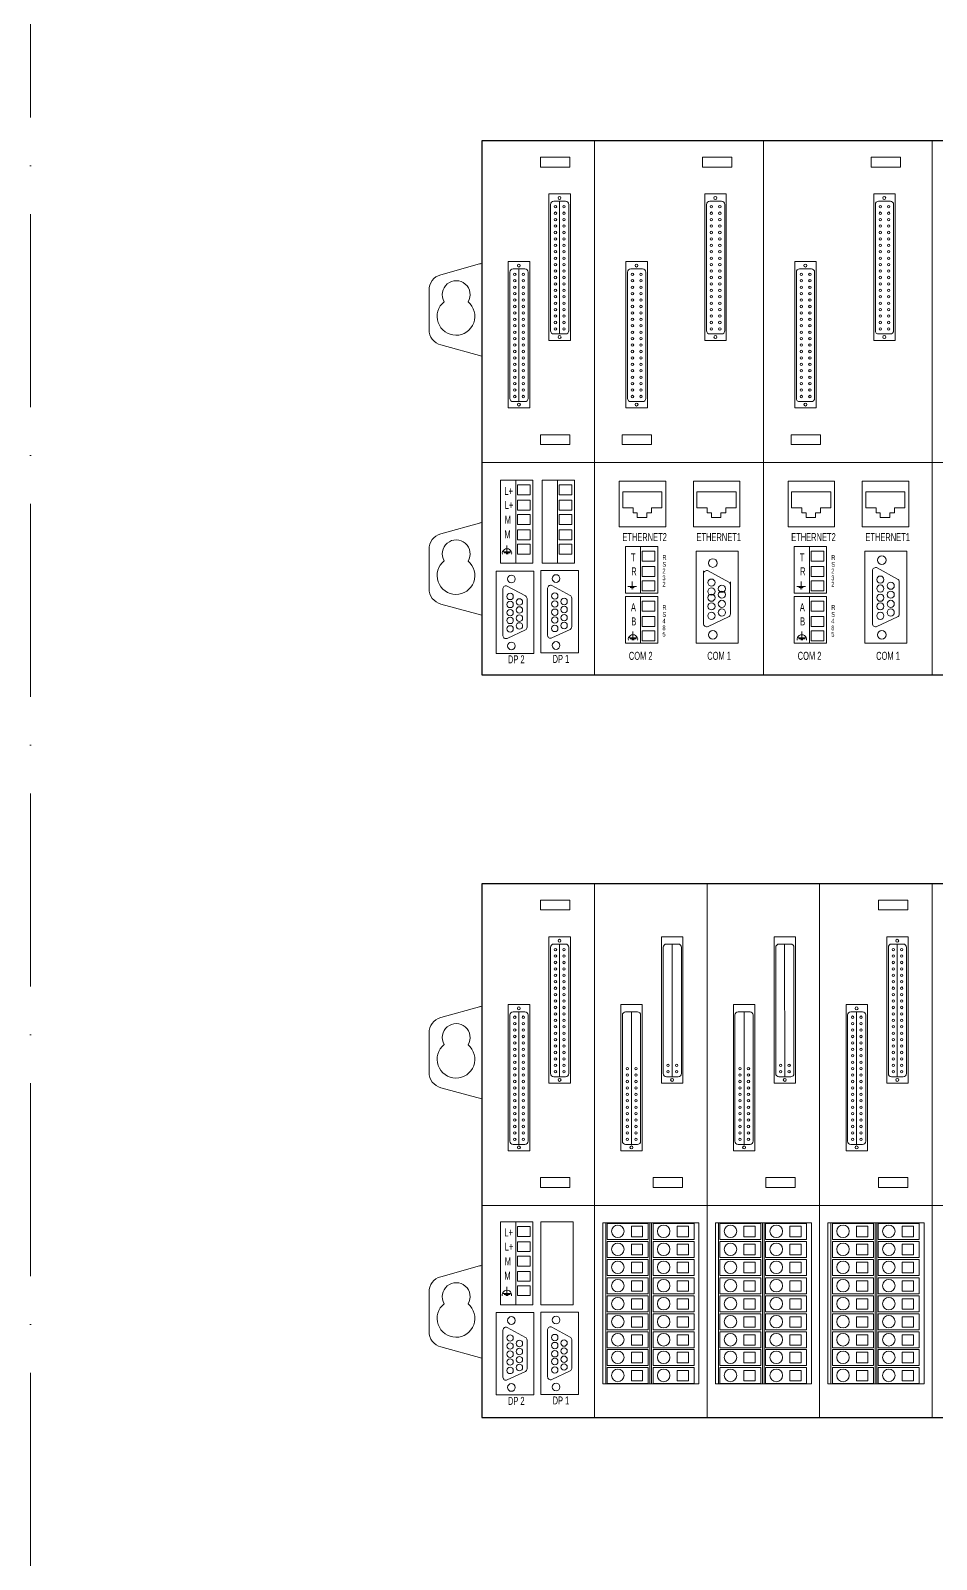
# Model space of a CAD drawing. Header units: millimetres. Extents: x 33157 to 59611, y -29750 to 1750.
# Drawn here: x 54713.7 to 54995.3, y 798.8 to 1274.4 of the extents above; entities that cross this region are included whole.
import ezdxf

# ---------------------------------------------------------------- set-up
doc = ezdxf.new("R2010")
doc.units = ezdxf.units.MM
doc.linetypes.add('ACAD_ISO10W100', pattern=[18, 12, -3, 0, -3])
doc.layers.get('0').update_dxf_attribs({"lineweight": 18})
doc.layers.add('细实线', color=7, linetype='Continuous', lineweight=20)
doc.styles.add('HZ', font='arial.ttf')

msp = doc.modelspace()

# ---------------------------------------------------------------- linework, layer by layer
for p, q in [((54889, 1240.01), (54889, 1074.01)), ((54941.5, 1240.01), (54941.5, 1074.01)), ((54994, 1240.01), (54994, 1074.01)), ((54841.21, 1198.4), (54853.95, 1201.99)), ((54853.56, 1201.84), (54853.4, 1201.84)), ((54837.56, 1193.59), (54837.56, 1181.39)), ((54841.25, 1176.57), (54853.95, 1173.1)), ((54854, 1140.01), (55274, 1140.01)), ((54864.55, 1134.5), (54864.55, 1108.68)), ((54877.53, 1134.5), (54877.53, 1108.68)), ((54897.79, 1130.92), (54897.79, 1125.9)), ((54909.95, 1130.92), (54897.79, 1130.92)), ((54909.95, 1125.9), (54909.95, 1130.92)), ((54933.01, 1130.92), (54920.85, 1130.92)), ((54920.85, 1130.92), (54920.85, 1125.9)), ((54933.01, 1125.9), (54933.01, 1130.92)), ((54962.45, 1130.92), (54950.29, 1130.92)), ((54950.29, 1130.92), (54950.29, 1125.9)), ((54962.45, 1125.9), (54962.45, 1130.92)), ((54973.35, 1130.92), (54973.35, 1125.9)), ((54985.51, 1130.92), (54973.35, 1130.92)), ((54985.51, 1125.9), (54985.51, 1130.92)), ((54897.79, 1125.9), (54900.98, 1125.9)), ((54900.98, 1125.9), (54900.98, 1124.38)), ((54900.98, 1124.38), (54902.27, 1124.38)), ((54902.27, 1124.38), (54902.27, 1122.9)), ((54902.27, 1122.9), (54905.24, 1122.9)), ((54905.24, 1122.9), (54905.24, 1124.38)), ((54905.24, 1124.38), (54906.73, 1124.38)), ((54906.73, 1124.38), (54906.73, 1125.9)), ((54906.73, 1125.9), (54909.95, 1125.9)), ((54920.85, 1125.9), (54924.04, 1125.9)), ((54924.04, 1125.9), (54924.04, 1124.38)), ((54924.04, 1124.38), (54925.33, 1124.38)), ((54925.33, 1124.38), (54925.33, 1122.9)), ((54925.33, 1122.9), (54928.3, 1122.9)), ((54928.3, 1124.38), (54929.78, 1124.38)), ((54928.3, 1122.9), (54928.3, 1124.38)), ((54929.78, 1125.9), (54933.01, 1125.9)), ((54929.78, 1124.38), (54929.78, 1125.9)), ((54950.29, 1125.9), (54953.48, 1125.9)), ((54953.48, 1125.9), (54953.48, 1124.38)), ((54953.48, 1124.38), (54954.77, 1124.38)), ((54954.77, 1124.38), (54954.77, 1122.9)), ((54954.77, 1122.9), (54957.74, 1122.9)), ((54957.74, 1124.38), (54959.23, 1124.38)), ((54957.74, 1122.9), (54957.74, 1124.38)), ((54959.23, 1125.9), (54962.45, 1125.9)), ((54959.23, 1124.38), (54959.23, 1125.9)), ((54973.35, 1125.9), (54976.54, 1125.9)), ((54976.54, 1125.9), (54976.54, 1124.38)), ((54976.54, 1124.38), (54977.83, 1124.38)), ((54977.83, 1124.38), (54977.83, 1122.9)), ((54977.83, 1122.9), (54980.8, 1122.9)), ((54980.8, 1122.9), (54980.8, 1124.38)), ((54980.8, 1124.38), (54982.28, 1124.38)), ((54982.28, 1124.38), (54982.28, 1125.9)), ((54982.28, 1125.9), (54985.51, 1125.9)), ((54841.21, 1117.8), (54853.95, 1121.39)), ((54853.56, 1121.24), (54853.4, 1121.24)), ((54837.56, 1112.99), (54837.56, 1100.79)), ((54861.8, 1112.18), (54861.8, 1114.24)), ((54903.35, 1113.87), (54903.35, 1099.38)), ((54955.85, 1113.87), (54955.85, 1099.38)), ((54860.61, 1112.18), (54862.99, 1112.18)), ((54860.88, 1111.89), (54862.81, 1111.89)), ((54861.49, 1111.61), (54862.13, 1111.61)), ((54922.89, 1106.33), (54922.89, 1089.93)), ((54924.37, 1106.28), (54930.73, 1102.83)), ((54975.39, 1106.33), (54975.39, 1089.93)), ((54976.87, 1107.21), (54983.23, 1103.76)), ((54860.55, 1100.8), (54860.55, 1086.12)), ((54861.88, 1101.59), (54867.57, 1098.5)), ((54874.44, 1100.94), (54874.44, 1086.25)), ((54875.76, 1101.72), (54881.46, 1098.63)), ((54898.59, 1099.38), (54908.65, 1099.38)), ((54902.06, 1101.48), (54899.37, 1101.48)), ((54900.07, 1101.16), (54901.36, 1101.16)), ((54900.46, 1100.71), (54901.04, 1100.71)), ((54900.71, 1103.01), (54900.71, 1101.48)), ((54900.71, 1101.48), (54902.06, 1101.48)), ((54931.25, 1092.88), (54931.25, 1102.88)), ((54951.09, 1099.38), (54961.15, 1099.38)), ((54954.56, 1101.48), (54951.87, 1101.48)), ((54952.57, 1101.16), (54953.86, 1101.16)), ((54952.96, 1100.71), (54953.54, 1100.71)), ((54953.21, 1103.01), (54953.21, 1101.48)), ((54953.21, 1101.48), (54954.56, 1101.48)), ((54983.75, 1092.88), (54983.75, 1102.88)), ((54841.25, 1095.97), (54853.95, 1092.5)), ((54868.04, 1088.77), (54868.04, 1097.71)), ((54881.92, 1088.9), (54881.92, 1097.85)), ((54903.35, 1098.3), (54903.35, 1083.82)), ((54955.85, 1098.3), (54955.85, 1083.82)), ((54924.31, 1089.02), (54930.67, 1091.98)), ((54976.81, 1089.02), (54983.17, 1091.98)), ((54861.83, 1085.31), (54867.52, 1087.96)), ((54875.71, 1085.44), (54881.41, 1088.09)), ((54899.78, 1085.43), (54902.16, 1085.43)), ((54900.05, 1085.13), (54901.97, 1085.13)), ((54900.65, 1084.85), (54901.29, 1084.85)), ((54900.97, 1085.43), (54900.97, 1087.49)), ((54952.28, 1085.43), (54954.66, 1085.43)), ((54952.55, 1085.13), (54954.47, 1085.13)), ((54953.15, 1084.85), (54953.79, 1084.85)), ((54953.47, 1085.43), (54953.47, 1087.49)), ((54898.59, 1083.82), (54908.65, 1083.82)), ((54951.09, 1083.82), (54961.15, 1083.82)), ((54854, 1074.01), (54892, 1074.01)), ((54889, 1008.96), (54889, 842.96)), ((54924, 1008.96), (54924, 842.96)), ((54959, 1008.96), (54959, 842.96)), ((54959, 1008.96), (54959, 842.96)), ((54959, 1008.96), (54959, 842.96)), ((54994, 1008.96), (54994, 842.96)), ((54841.21, 967.35), (54853.95, 970.94)), ((54853.56, 970.79), (54853.4, 970.79)), ((54837.56, 962.54), (54837.56, 950.34)), ((54841.25, 945.51), (54853.95, 942.05)), ((54854, 908.96), (55239, 908.96)), ((54864.55, 903.85), (54864.55, 878.04)), ((54892.5, 903.55), (54892.5, 853.41)), ((54892.5, 903.55), (54906.24, 903.55)), ((54906.24, 903.55), (54919.99, 903.55)), ((54906.24, 903.55), (54906.24, 853.41)), ((54906.73, 903.55), (54906.73, 853.41)), ((54927.5, 903.55), (54941.24, 903.55)), ((54927.5, 903.55), (54927.5, 853.41)), ((54941.24, 903.55), (54941.24, 853.41)), ((54941.24, 903.55), (54954.99, 903.55)), ((54941.73, 903.55), (54941.73, 853.41)), ((54962.5, 903.55), (54976.24, 903.55)), ((54962.5, 903.55), (54962.5, 853.41)), ((54976.24, 903.55), (54976.24, 853.41)), ((54976.24, 903.55), (54989.99, 903.55)), ((54976.73, 903.55), (54976.73, 853.41)), ((54841.21, 886.75), (54853.95, 890.34)), ((54853.56, 890.18), (54853.4, 890.18)), ((54837.56, 881.94), (54837.56, 869.74)), ((54860.61, 881.54), (54862.99, 881.54)), ((54860.88, 881.24), (54862.8, 881.24)), ((54861.48, 880.96), (54862.12, 880.96)), ((54861.79, 881.54), (54861.79, 883.6)), ((54861.87, 870.94), (54867.57, 867.85)), ((54874.44, 870.29), (54874.44, 855.61)), ((54875.76, 871.08), (54881.45, 867.99)), ((54860.55, 870.16), (54860.55, 855.47)), ((54868.04, 858.12), (54868.04, 867.07)), ((54881.92, 858.26), (54881.92, 867.2)), ((54841.25, 864.91), (54853.95, 861.45)), ((54861.82, 854.66), (54867.52, 857.31)), ((54875.71, 854.8), (54881.4, 857.44)), ((54854, 842.96), (54892, 842.96))]:
    msp.add_line(p, q)
at = {"lineweight": 30}
for points in [[(55274, 1240.01), (54854, 1240.01), (54854, 1074.01), (55274, 1074.01)], [(55239, 1008.96), (54854, 1008.96), (54854, 842.96), (55239, 842.96)]]:
    msp.add_lwpolyline(points, dxfattribs=at)
for points in [[(54872.25, 1234.97), (54872.25, 1231.9), (54881.36, 1231.9), (54881.36, 1234.97)], [(54922.54, 1234.97), (54922.54, 1231.9), (54931.65, 1231.9), (54931.65, 1234.97)], [(54975.04, 1234.97), (54975.04, 1231.9), (54984.15, 1231.9), (54984.15, 1234.97)], [(54872.25, 1148.64), (54872.25, 1145.56), (54881.36, 1145.56), (54881.36, 1148.64)], [(54897.64, 1148.64), (54897.64, 1145.56), (54906.75, 1145.56), (54906.75, 1148.64)], [(54950.14, 1148.64), (54950.14, 1145.56), (54959.25, 1145.56), (54959.25, 1148.64)], [(54859.79, 1134.5), (54859.79, 1108.68), (54869.85, 1108.68), (54869.85, 1134.5)], [(54865.07, 1133.02), (54865.07, 1129.95), (54869, 1129.95), (54869, 1133.02)], [(54872.76, 1134.5), (54872.76, 1108.68), (54882.82, 1108.68), (54882.82, 1134.5)], [(54878.04, 1133.02), (54878.04, 1129.95), (54881.97, 1129.95), (54881.97, 1133.02)], [(54896.71, 1134.18), (54896.71, 1119.96), (54911.13, 1119.96), (54911.13, 1134.18)], [(54919.76, 1134.18), (54919.76, 1119.96), (54934.18, 1119.96), (54934.18, 1134.18)], [(54949.21, 1134.18), (54949.21, 1119.96), (54963.63, 1119.96), (54963.63, 1134.18)], [(54972.26, 1134.18), (54972.26, 1119.96), (54986.68, 1119.96), (54986.68, 1134.18)], [(54865.07, 1128.28), (54865.07, 1125.21), (54869, 1125.21), (54869, 1128.28)], [(54878.04, 1128.28), (54878.04, 1125.21), (54881.97, 1125.21), (54881.97, 1128.28)], [(54865.07, 1123.8), (54865.07, 1120.72), (54869, 1120.72), (54869, 1123.8)], [(54878.04, 1123.8), (54878.04, 1120.72), (54881.97, 1120.72), (54881.97, 1123.8)], [(54865.07, 1119.05), (54865.07, 1115.98), (54869, 1115.98), (54869, 1119.05)], [(54878.04, 1119.05), (54878.04, 1115.98), (54881.97, 1115.98), (54881.97, 1119.05)], [(54865.07, 1114.61), (54865.07, 1111.53), (54869, 1111.53), (54869, 1114.61)], [(54878.04, 1114.61), (54878.04, 1111.53), (54881.97, 1111.53), (54881.97, 1114.61)], [(54903.86, 1112.4), (54903.86, 1109.32), (54907.8, 1109.32), (54907.8, 1112.4)], [(54920.57, 1112.42), (54933.65, 1112.42), (54933.65, 1083.82), (54920.57, 1083.82)], [(54956.36, 1112.4), (54956.36, 1109.32), (54960.3, 1109.32), (54960.3, 1112.4)], [(54973.07, 1112.42), (54986.15, 1112.42), (54986.15, 1083.82), (54973.07, 1083.82)], [(54858.47, 1106.26), (54870.19, 1106.26), (54870.19, 1080.65), (54858.47, 1080.65)], [(54872.36, 1106.4), (54884.07, 1106.4), (54884.07, 1080.79), (54872.36, 1080.79)], [(54903.86, 1107.65), (54903.86, 1104.58), (54907.8, 1104.58), (54907.8, 1107.65)], [(54956.36, 1107.65), (54956.36, 1104.58), (54960.3, 1104.58), (54960.3, 1107.65)], [(54903.86, 1103.17), (54903.86, 1100.09), (54907.8, 1100.09), (54907.8, 1103.17)], [(54956.36, 1103.17), (54956.36, 1100.09), (54960.3, 1100.09), (54960.3, 1103.17)], [(54903.86, 1096.83), (54903.86, 1093.76), (54907.8, 1093.76), (54907.8, 1096.83)], [(54956.36, 1096.83), (54956.36, 1093.76), (54960.3, 1093.76), (54960.3, 1096.83)], [(54903.86, 1092.09), (54903.86, 1089.01), (54907.8, 1089.01), (54907.8, 1092.09)], [(54956.36, 1092.09), (54956.36, 1089.01), (54960.3, 1089.01), (54960.3, 1092.09)], [(54903.86, 1087.6), (54903.86, 1084.53), (54907.8, 1084.53), (54907.8, 1087.6)], [(54956.36, 1087.6), (54956.36, 1084.53), (54960.3, 1084.53), (54960.3, 1087.6)], [(54872.25, 1003.92), (54872.25, 1000.84), (54881.36, 1000.84), (54881.36, 1003.92)], [(54977.25, 1003.92), (54977.25, 1000.84), (54986.36, 1000.84), (54986.36, 1003.92)], [(54872.25, 917.58), (54872.25, 914.51), (54881.36, 914.51), (54881.36, 917.58)], [(54907.25, 917.58), (54907.25, 914.51), (54916.36, 914.51), (54916.36, 917.58)], [(54942.25, 917.58), (54942.25, 914.51), (54951.36, 914.51), (54951.36, 917.58)], [(54977.25, 917.58), (54977.25, 914.51), (54986.36, 914.51), (54986.36, 917.58)], [(54859.79, 903.85), (54859.79, 878.04), (54869.85, 878.04), (54869.85, 903.85)], [(54872.28, 903.85), (54872.28, 878.04), (54882.35, 878.04), (54882.35, 903.85)], [(54891.59, 903.55), (54891.59, 853.41), (54921.47, 853.41), (54921.47, 903.55)], [(54926.59, 903.55), (54926.59, 853.41), (54956.47, 853.41), (54956.47, 903.55)], [(54961.59, 903.55), (54961.59, 853.41), (54991.47, 853.41), (54991.47, 903.55)], [(54865.06, 902.38), (54865.06, 899.3), (54869, 899.3), (54869, 902.38)], [(54892.98, 903.35), (54892.98, 898.35), (54905.73, 898.35), (54905.73, 903.35)], [(54900.46, 902.45), (54900.46, 899.2), (54903.97, 899.2), (54903.97, 902.45)], [(54907.21, 903.35), (54907.21, 898.35), (54919.96, 898.35), (54919.96, 903.35)], [(54914.69, 902.45), (54914.69, 899.2), (54918.2, 899.2), (54918.2, 902.45)], [(54927.98, 903.35), (54927.98, 898.35), (54940.73, 898.35), (54940.73, 903.35)], [(54935.46, 902.45), (54935.46, 899.2), (54938.97, 899.2), (54938.97, 902.45)], [(54942.21, 903.35), (54942.21, 898.35), (54954.96, 898.35), (54954.96, 903.35)], [(54949.69, 902.45), (54949.69, 899.2), (54953.2, 899.2), (54953.2, 902.45)], [(54962.98, 903.35), (54962.98, 898.35), (54975.73, 898.35), (54975.73, 903.35)], [(54970.46, 902.45), (54970.46, 899.2), (54973.97, 899.2), (54973.97, 902.45)], [(54977.21, 903.35), (54977.21, 898.35), (54989.96, 898.35), (54989.96, 903.35)], [(54984.69, 902.45), (54984.69, 899.2), (54988.2, 899.2), (54988.2, 902.45)], [(54865.06, 897.64), (54865.06, 894.56), (54869, 894.56), (54869, 897.64)], [(54892.98, 897.75), (54892.98, 892.75), (54905.73, 892.75), (54905.73, 897.75)], [(54900.46, 896.85), (54900.46, 893.6), (54903.97, 893.6), (54903.97, 896.85)], [(54907.21, 897.75), (54907.21, 892.75), (54919.96, 892.75), (54919.96, 897.75)], [(54914.69, 896.85), (54914.69, 893.6), (54918.2, 893.6), (54918.2, 896.85)], [(54927.98, 897.75), (54927.98, 892.75), (54940.73, 892.75), (54940.73, 897.75)], [(54935.46, 896.85), (54935.46, 893.6), (54938.97, 893.6), (54938.97, 896.85)], [(54942.21, 897.75), (54942.21, 892.75), (54954.96, 892.75), (54954.96, 897.75)], [(54949.69, 896.85), (54949.69, 893.6), (54953.2, 893.6), (54953.2, 896.85)], [(54962.98, 897.75), (54962.98, 892.75), (54975.73, 892.75), (54975.73, 897.75)], [(54970.46, 896.85), (54970.46, 893.6), (54973.97, 893.6), (54973.97, 896.85)], [(54977.21, 897.75), (54977.21, 892.75), (54989.96, 892.75), (54989.96, 897.75)], [(54984.69, 896.85), (54984.69, 893.6), (54988.2, 893.6), (54988.2, 896.85)], [(54865.06, 893.15), (54865.06, 890.07), (54869, 890.07), (54869, 893.15)], [(54892.98, 892.15), (54892.98, 887.15), (54905.73, 887.15), (54905.73, 892.15)], [(54900.46, 891.25), (54900.46, 888), (54903.97, 888), (54903.97, 891.25)], [(54907.21, 892.15), (54907.21, 887.15), (54919.96, 887.15), (54919.96, 892.15)], [(54914.69, 891.25), (54914.69, 888), (54918.2, 888), (54918.2, 891.25)], [(54927.98, 892.15), (54927.98, 887.15), (54940.73, 887.15), (54940.73, 892.15)], [(54935.46, 891.25), (54935.46, 888), (54938.97, 888), (54938.97, 891.25)], [(54942.21, 892.15), (54942.21, 887.15), (54954.96, 887.15), (54954.96, 892.15)], [(54949.69, 891.25), (54949.69, 888), (54953.2, 888), (54953.2, 891.25)], [(54962.98, 892.15), (54962.98, 887.15), (54975.73, 887.15), (54975.73, 892.15)], [(54970.46, 891.25), (54970.46, 888), (54973.97, 888), (54973.97, 891.25)], [(54977.21, 892.15), (54977.21, 887.15), (54989.96, 887.15), (54989.96, 892.15)], [(54984.69, 891.25), (54984.69, 888), (54988.2, 888), (54988.2, 891.25)], [(54865.06, 888.41), (54865.06, 885.33), (54869, 885.33), (54869, 888.41)], [(54892.98, 886.42), (54892.98, 881.42), (54905.73, 881.42), (54905.73, 886.42)], [(54900.46, 885.52), (54900.46, 882.27), (54903.97, 882.27), (54903.97, 885.52)], [(54907.21, 886.42), (54907.21, 881.42), (54919.96, 881.42), (54919.96, 886.42)], [(54914.69, 885.52), (54914.69, 882.27), (54918.2, 882.27), (54918.2, 885.52)], [(54927.98, 886.42), (54927.98, 881.42), (54940.73, 881.42), (54940.73, 886.42)], [(54935.46, 885.52), (54935.46, 882.27), (54938.97, 882.27), (54938.97, 885.52)], [(54942.21, 886.42), (54942.21, 881.42), (54954.96, 881.42), (54954.96, 886.42)], [(54949.69, 885.52), (54949.69, 882.27), (54953.2, 882.27), (54953.2, 885.52)], [(54962.98, 886.42), (54962.98, 881.42), (54975.73, 881.42), (54975.73, 886.42)], [(54970.46, 885.52), (54970.46, 882.27), (54973.97, 882.27), (54973.97, 885.52)], [(54977.21, 886.42), (54977.21, 881.42), (54989.96, 881.42), (54989.96, 886.42)], [(54984.69, 885.52), (54984.69, 882.27), (54988.2, 882.27), (54988.2, 885.52)], [(54865.06, 883.96), (54865.06, 880.89), (54869, 880.89), (54869, 883.96)], [(54892.98, 880.82), (54892.98, 875.82), (54905.73, 875.82), (54905.73, 880.82)], [(54900.46, 879.92), (54900.46, 876.67), (54903.97, 876.67), (54903.97, 879.92)], [(54907.21, 880.82), (54907.21, 875.82), (54919.96, 875.82), (54919.96, 880.82)], [(54914.69, 879.92), (54914.69, 876.67), (54918.2, 876.67), (54918.2, 879.92)], [(54927.98, 880.82), (54927.98, 875.82), (54940.73, 875.82), (54940.73, 880.82)], [(54935.46, 879.92), (54935.46, 876.67), (54938.97, 876.67), (54938.97, 879.92)], [(54942.21, 880.82), (54942.21, 875.82), (54954.96, 875.82), (54954.96, 880.82)], [(54949.69, 879.92), (54949.69, 876.67), (54953.2, 876.67), (54953.2, 879.92)], [(54962.98, 880.82), (54962.98, 875.82), (54975.73, 875.82), (54975.73, 880.82)], [(54970.46, 879.92), (54970.46, 876.67), (54973.97, 876.67), (54973.97, 879.92)], [(54977.21, 880.82), (54977.21, 875.82), (54989.96, 875.82), (54989.96, 880.82)], [(54984.69, 879.92), (54984.69, 876.67), (54988.2, 876.67), (54988.2, 879.92)], [(54858.47, 875.62), (54870.18, 875.62), (54870.18, 850.01), (54858.47, 850.01)], [(54872.35, 875.75), (54884.07, 875.75), (54884.07, 850.14), (54872.35, 850.14)], [(54892.98, 875.22), (54892.98, 870.22), (54905.73, 870.22), (54905.73, 875.22)], [(54907.21, 875.22), (54907.21, 870.22), (54919.96, 870.22), (54919.96, 875.22)], [(54927.98, 875.22), (54927.98, 870.22), (54940.73, 870.22), (54940.73, 875.22)], [(54942.21, 875.22), (54942.21, 870.22), (54954.96, 870.22), (54954.96, 875.22)], [(54962.98, 875.22), (54962.98, 870.22), (54975.73, 870.22), (54975.73, 875.22)], [(54977.21, 875.22), (54977.21, 870.22), (54989.96, 870.22), (54989.96, 875.22)], [(54900.46, 874.32), (54900.46, 871.07), (54903.97, 871.07), (54903.97, 874.32)], [(54914.69, 874.32), (54914.69, 871.07), (54918.2, 871.07), (54918.2, 874.32)], [(54935.46, 874.32), (54935.46, 871.07), (54938.97, 871.07), (54938.97, 874.32)], [(54949.69, 874.32), (54949.69, 871.07), (54953.2, 871.07), (54953.2, 874.32)], [(54970.46, 874.32), (54970.46, 871.07), (54973.97, 871.07), (54973.97, 874.32)], [(54984.69, 874.32), (54984.69, 871.07), (54988.2, 871.07), (54988.2, 874.32)], [(54892.98, 869.61), (54892.98, 864.61), (54905.73, 864.61), (54905.73, 869.61)], [(54900.46, 868.71), (54900.46, 865.45), (54903.97, 865.45), (54903.97, 868.71)], [(54907.21, 869.61), (54907.21, 864.61), (54919.96, 864.61), (54919.96, 869.61)], [(54914.69, 868.71), (54914.69, 865.45), (54918.2, 865.45), (54918.2, 868.71)], [(54927.98, 869.61), (54927.98, 864.61), (54940.73, 864.61), (54940.73, 869.61)], [(54935.46, 868.71), (54935.46, 865.45), (54938.97, 865.45), (54938.97, 868.71)], [(54942.21, 869.61), (54942.21, 864.61), (54954.96, 864.61), (54954.96, 869.61)], [(54949.69, 868.71), (54949.69, 865.45), (54953.2, 865.45), (54953.2, 868.71)], [(54962.98, 869.61), (54962.98, 864.61), (54975.73, 864.61), (54975.73, 869.61)], [(54970.46, 868.71), (54970.46, 865.45), (54973.97, 865.45), (54973.97, 868.71)], [(54977.21, 869.61), (54977.21, 864.61), (54989.96, 864.61), (54989.96, 869.61)], [(54984.69, 868.71), (54984.69, 865.45), (54988.2, 865.45), (54988.2, 868.71)], [(54892.98, 864.14), (54892.98, 859.14), (54905.73, 859.14), (54905.73, 864.14)], [(54900.46, 863.25), (54900.46, 859.99), (54903.97, 859.99), (54903.97, 863.25)], [(54907.21, 864.14), (54907.21, 859.14), (54919.96, 859.14), (54919.96, 864.14)], [(54914.69, 863.25), (54914.69, 859.99), (54918.2, 859.99), (54918.2, 863.25)], [(54927.98, 864.14), (54927.98, 859.14), (54940.73, 859.14), (54940.73, 864.14)], [(54935.46, 863.25), (54935.46, 859.99), (54938.97, 859.99), (54938.97, 863.25)], [(54942.21, 864.14), (54942.21, 859.14), (54954.96, 859.14), (54954.96, 864.14)], [(54949.69, 863.25), (54949.69, 859.99), (54953.2, 859.99), (54953.2, 863.25)], [(54962.98, 864.14), (54962.98, 859.14), (54975.73, 859.14), (54975.73, 864.14)], [(54970.46, 863.25), (54970.46, 859.99), (54973.97, 859.99), (54973.97, 863.25)], [(54977.21, 864.14), (54977.21, 859.14), (54989.96, 859.14), (54989.96, 864.14)], [(54984.69, 863.25), (54984.69, 859.99), (54988.2, 859.99), (54988.2, 863.25)], [(54892.98, 858.52), (54892.98, 853.52), (54905.73, 853.52), (54905.73, 858.52)], [(54900.46, 857.62), (54900.46, 854.36), (54903.97, 854.36), (54903.97, 857.62)], [(54907.21, 858.52), (54907.21, 853.52), (54919.96, 853.52), (54919.96, 858.52)], [(54914.69, 857.62), (54914.69, 854.36), (54918.2, 854.36), (54918.2, 857.62)], [(54927.98, 858.52), (54927.98, 853.52), (54940.73, 853.52), (54940.73, 858.52)], [(54935.46, 857.62), (54935.46, 854.36), (54938.97, 854.36), (54938.97, 857.62)], [(54942.21, 858.52), (54942.21, 853.52), (54954.96, 853.52), (54954.96, 858.52)], [(54949.69, 857.62), (54949.69, 854.36), (54953.2, 854.36), (54953.2, 857.62)], [(54962.98, 858.52), (54962.98, 853.52), (54975.73, 853.52), (54975.73, 858.52)], [(54970.46, 857.62), (54970.46, 854.36), (54973.97, 854.36), (54973.97, 857.62)], [(54977.21, 858.52), (54977.21, 853.52), (54989.96, 853.52), (54989.96, 858.52)], [(54984.69, 857.62), (54984.69, 854.36), (54988.2, 854.36), (54988.2, 857.62)]]:
    msp.add_lwpolyline(points, close=True)
for points in [[(54908.65, 1099.38), (54908.65, 1113.87), (54898.59, 1113.87), (54898.59, 1099.38)], [(54961.15, 1099.38), (54961.15, 1113.87), (54951.09, 1113.87), (54951.09, 1099.38)], [(54908.65, 1083.82), (54908.65, 1098.3), (54898.59, 1098.3), (54898.59, 1083.82)], [(54961.15, 1083.82), (54961.15, 1098.3), (54951.09, 1098.3), (54951.09, 1083.82)]]:
    msp.add_lwpolyline(points)
for centre, radius in [((54925.82, 1108.74), 1.34), ((54978.32, 1109.66), 1.34), ((54863.17, 1103.79), 1.2), ((54877.06, 1103.92), 1.2), ((54925.36, 1102.66), 1.11), ((54977.86, 1103.58), 1.11), ((54862.77, 1098.35), 0.994), ((54876.65, 1098.48), 0.994), ((54925.36, 1099.88), 1.11), ((54925.36, 1097.95), 1.11), ((54928.6, 1100.75), 1.11), ((54928.6, 1098.9), 1.11), ((54977.86, 1100.81), 1.11), ((54977.86, 1097.95), 1.11), ((54981.1, 1101.67), 1.11), ((54981.1, 1098.9), 1.11), ((54862.77, 1095.86), 0.994), ((54862.77, 1093.3), 0.994), ((54865.66, 1096.64), 0.994), ((54865.66, 1094.15), 0.994), ((54876.65, 1096), 0.994), ((54876.65, 1093.44), 0.994), ((54879.55, 1096.77), 0.994), ((54879.55, 1094.28), 0.994), ((54925.36, 1095.26), 1.11), ((54928.6, 1096.04), 1.11), ((54928.6, 1093.35), 1.11), ((54977.86, 1095.26), 1.11), ((54981.1, 1096.04), 1.11), ((54981.1, 1093.35), 1.11), ((54862.77, 1090.89), 0.994), ((54862.77, 1088.26), 0.994), ((54865.66, 1091.59), 0.994), ((54865.66, 1089.18), 0.994), ((54876.65, 1091.02), 0.994), ((54876.65, 1088.39), 0.994), ((54879.55, 1091.73), 0.994), ((54879.55, 1089.31), 0.994), ((54925.36, 1092.32), 1.11), ((54977.86, 1092.32), 1.11), ((54877.06, 1083.09), 1.2), ((54925.82, 1086.39), 1.34), ((54978.32, 1086.39), 1.34), ((54863.17, 1082.96), 1.2), ((54896.27, 900.89), 1.95), ((54910.5, 900.89), 1.95), ((54931.27, 900.89), 1.95), ((54945.5, 900.89), 1.95), ((54966.27, 900.89), 1.95), ((54980.5, 900.89), 1.95), ((54896.27, 895.29), 1.95), ((54910.5, 895.29), 1.95), ((54931.27, 895.29), 1.95), ((54945.5, 895.29), 1.95), ((54966.27, 895.29), 1.95), ((54980.5, 895.29), 1.95), ((54896.27, 889.69), 1.95), ((54910.5, 889.69), 1.95), ((54931.27, 889.69), 1.95), ((54945.5, 889.69), 1.95), ((54966.27, 889.69), 1.95), ((54980.5, 889.69), 1.95), ((54896.27, 883.96), 1.95), ((54910.5, 883.96), 1.95), ((54931.27, 883.96), 1.95), ((54945.5, 883.96), 1.95), ((54966.27, 883.96), 1.95), ((54980.5, 883.96), 1.95), ((54896.27, 878.36), 1.95), ((54910.5, 878.36), 1.95), ((54931.27, 878.36), 1.95), ((54945.5, 878.36), 1.95), ((54966.27, 878.36), 1.95), ((54980.5, 878.36), 1.95), ((54863.17, 873.14), 1.2), ((54877.06, 873.28), 1.2), ((54896.27, 872.76), 1.95), ((54910.5, 872.76), 1.95), ((54931.27, 872.76), 1.95), ((54945.5, 872.76), 1.95), ((54966.27, 872.76), 1.95), ((54980.5, 872.76), 1.95), ((54862.76, 867.7), 0.994), ((54862.76, 865.21), 0.994), ((54865.66, 865.99), 0.994), ((54876.65, 867.83), 0.994), ((54876.65, 865.35), 0.994), ((54879.54, 866.12), 0.994), ((54896.27, 867.15), 1.95), ((54910.5, 867.15), 1.95), ((54931.27, 867.15), 1.95), ((54945.5, 867.15), 1.95), ((54966.27, 867.15), 1.95), ((54980.5, 867.15), 1.95), ((54862.76, 862.66), 0.994), ((54862.76, 860.24), 0.994), ((54865.66, 863.5), 0.994), ((54865.66, 860.95), 0.994), ((54876.65, 862.79), 0.994), ((54876.65, 860.38), 0.994), ((54879.54, 863.64), 0.994), ((54879.54, 861.08), 0.994), ((54896.27, 861.68), 1.95), ((54910.5, 861.68), 1.95), ((54931.27, 861.68), 1.95), ((54945.5, 861.68), 1.95), ((54966.27, 861.68), 1.95), ((54980.5, 861.68), 1.95), ((54862.76, 857.61), 0.994), ((54865.66, 858.53), 0.994), ((54876.65, 857.75), 0.994), ((54879.54, 858.67), 0.994), ((54896.27, 856.06), 1.95), ((54910.5, 856.06), 1.95), ((54931.27, 856.06), 1.95), ((54945.5, 856.06), 1.95), ((54966.27, 856.06), 1.95), ((54980.5, 856.06), 1.95), ((54863.17, 852.31), 1.2), ((54877.06, 852.44), 1.2)]:
    msp.add_circle(centre, radius)
for centre, radius, start, end in [((54842.56, 1193.59), 5, 105.7247, 180), ((54846.01, 1192.23), 4.32, 328.3, 210.6524), ((54845.95, 1185.45), 5.86, 128.6083, 50.3442), ((54842.56, 1181.39), 5, 180, 254.7449), ((54842.56, 1112.99), 5, 105.7247, 180), ((54846.01, 1111.62), 4.32, 328.3, 210.6524), ((54861.8, 1111.73), 1.47, 350.3006, 189.6994), ((54845.95, 1104.84), 5.86, 128.6083, 50.3442), ((54923.89, 1105.4), 1, 61.5158, 180), ((54976.39, 1106.33), 1, 61.5158, 180), ((54982.75, 1102.88), 1, 360, 61.5158), ((54842.56, 1100.79), 5, 180, 254.7449), ((54861.45, 1100.8), 0.895, 61.5158, 180), ((54867.14, 1097.71), 0.895, 0, 61.5158), ((54875.33, 1100.94), 0.895, 61.5158, 180), ((54881.03, 1097.85), 0.895, 0, 61.5158), ((54930.25, 1101.95), 1, 0, 61.5158), ((54923.89, 1089.93), 1, 180, 294.9385), ((54930.25, 1092.88), 1, 294.9385, 0), ((54976.39, 1089.93), 1, 180, 294.9385), ((54982.75, 1092.88), 1, 294.9385, 0), ((54861.45, 1086.12), 0.895, 180, 294.9385), ((54867.14, 1088.77), 0.895, 294.9385, 0), ((54875.33, 1086.25), 0.895, 180, 294.9385), ((54881.03, 1088.9), 0.895, 294.9385, 0), ((54900.97, 1084.98), 1.47, 350.3006, 189.6994), ((54953.47, 1084.98), 1.47, 350.3006, 189.6994), ((54842.56, 962.54), 5, 105.7247, 180), ((54846.01, 961.17), 4.32, 328.3, 210.6524), ((54845.95, 954.39), 5.86, 128.6083, 50.3442), ((54842.56, 950.34), 5, 180, 254.7449), ((54842.56, 881.94), 5, 105.7247, 180), ((54846.01, 880.57), 4.32, 328.3, 210.6524), ((54861.79, 881.09), 1.47, 350.3006, 189.6994), ((54845.95, 873.79), 5.86, 128.6083, 50.3442), ((54861.45, 870.16), 0.895, 61.5158, 180), ((54875.33, 870.29), 0.895, 61.5158, 180), ((54842.56, 869.74), 5, 180, 254.7449), ((54867.14, 867.07), 0.895, 0, 61.5158), ((54881.03, 867.2), 0.895, 0, 61.5158), ((54867.14, 858.12), 0.895, 294.9385, 360), ((54881.03, 858.26), 0.895, 294.9385, 360), ((54861.45, 855.47), 0.895, 180, 294.9385), ((54875.33, 855.61), 0.895, 180, 294.9385)]:
    msp.add_arc(centre, radius, start, end)
at = {"layer": '细实线', "linetype": 'ACAD_ISO10W100', "ltscale": 5}
msp.add_line((54713.7, 1487.52), (54713.7, 162.22), dxfattribs=at)
at = {"layer": '细实线'}
for p, q in [((54878.12, 1221.24), (54878.14, 1179.96)), ((54865.48, 1200.23), (54865.5, 1158.94)), ((54889, 1008.96), (54889, 842.96)), ((54889, 1008.96), (54889, 842.96)), ((54959, 1008.96), (54959, 842.96)), ((54878.12, 990.19), (54878.14, 948.91)), ((54913.12, 990.19), (54913.14, 948.91)), ((54948.12, 990.19), (54948.14, 948.91)), ((54948.12, 990.19), (54948.14, 948.91)), ((54983.12, 990.19), (54983.14, 948.91)), ((54865.48, 969.17), (54865.5, 927.89)), ((54900.48, 969.17), (54900.5, 927.89)), ((54935.48, 969.17), (54935.5, 927.89)), ((54935.48, 969.17), (54935.5, 927.89)), ((54970.48, 969.17), (54970.5, 927.89))]:
    msp.add_line(p, q, dxfattribs=at)
for points in [[(54874.84, 1223.53), (54881.5, 1223.53), (54881.5, 1177.99), (54874.84, 1177.99)], [(54923.3, 1223.53), (54929.97, 1223.53), (54929.97, 1177.99), (54923.3, 1177.99)], [(54975.8, 1223.53), (54982.47, 1223.53), (54982.47, 1177.99), (54975.8, 1177.99)], [(54862.2, 1202.51), (54868.87, 1202.51), (54868.87, 1156.97), (54862.2, 1156.97)], [(54898.78, 1202.51), (54905.45, 1202.51), (54905.45, 1156.97), (54898.78, 1156.97)], [(54951.28, 1202.51), (54957.95, 1202.51), (54957.95, 1156.97), (54951.28, 1156.97)], [(54874.84, 992.48), (54881.5, 992.48), (54881.5, 946.94), (54874.84, 946.94)], [(54909.84, 992.48), (54916.5, 992.48), (54916.5, 946.94), (54909.84, 946.94)], [(54944.84, 992.48), (54951.5, 992.48), (54951.5, 946.94), (54944.84, 946.94)], [(54979.84, 992.48), (54986.5, 992.48), (54986.5, 946.94), (54979.84, 946.94)], [(54862.2, 971.46), (54868.87, 971.46), (54868.87, 925.92), (54862.2, 925.92)], [(54897.2, 971.46), (54903.87, 971.46), (54903.87, 925.92), (54897.2, 925.92)], [(54932.2, 971.46), (54938.87, 971.46), (54938.87, 925.92), (54932.2, 925.92)], [(54967.2, 971.46), (54973.87, 971.46), (54973.87, 925.92), (54967.2, 925.92)]]:
    msp.add_lwpolyline(points, close=True, dxfattribs=at)
for points in [[(54876.35, 1221.27), (54880.01, 1221.27, -0.414214), (54881.01, 1220.27), (54881.01, 1180.99, -0.414214), (54880.01, 1179.99), (54876.35, 1179.99, -0.414214), (54875.35, 1180.99), (54875.35, 1220.27, -0.414214)], [(54924.82, 1221.27), (54928.48, 1221.27, -0.414214), (54929.48, 1220.27), (54929.48, 1180.99, -0.414214), (54928.48, 1179.99), (54924.82, 1179.99, -0.414214), (54923.82, 1180.99), (54923.82, 1220.27, -0.414214)], [(54977.32, 1221.27), (54980.98, 1221.27, -0.414214), (54981.98, 1220.27), (54981.98, 1180.99, -0.414214), (54980.98, 1179.99), (54977.32, 1179.99, -0.414214), (54976.32, 1180.99), (54976.32, 1220.27, -0.414214)], [(54863.68, 1200.23), (54867.35, 1200.23, -0.414214), (54868.35, 1199.23), (54868.35, 1159.94, -0.414214), (54867.35, 1158.94), (54863.68, 1158.94, -0.414214), (54862.68, 1159.94), (54862.68, 1199.23, -0.414214)], [(54900.26, 1200.23), (54903.92, 1200.23, -0.414214), (54904.92, 1199.23), (54904.92, 1159.94, -0.414214), (54903.92, 1158.94), (54900.26, 1158.94, -0.414214), (54899.26, 1159.94), (54899.26, 1199.23, -0.414214)], [(54952.76, 1200.23), (54956.42, 1200.23, -0.414214), (54957.42, 1199.23), (54957.42, 1159.94, -0.414214), (54956.42, 1158.94), (54952.76, 1158.94, -0.414214), (54951.76, 1159.94), (54951.76, 1199.23, -0.414214)], [(54876.35, 990.22), (54880.01, 990.22, -0.414214), (54881.01, 989.22), (54881.01, 949.93, -0.414214), (54880.01, 948.93), (54876.35, 948.93, -0.414214), (54875.35, 949.93), (54875.35, 989.22, -0.414214)], [(54911.35, 990.22), (54915.01, 990.22, -0.414214), (54916.01, 989.22), (54916.01, 949.93, -0.414214), (54915.01, 948.93), (54911.35, 948.93, -0.414214), (54910.35, 949.93), (54910.35, 989.22, -0.414214)], [(54946.35, 990.22), (54950.01, 990.22, -0.414214), (54951.01, 989.22), (54951.01, 949.93, -0.414214), (54950.01, 948.93), (54946.35, 948.93, -0.414214), (54945.35, 949.93), (54945.35, 989.22, -0.414214)], [(54981.35, 990.22), (54985.01, 990.22, -0.414214), (54986.01, 989.22), (54986.01, 949.93, -0.414214), (54985.01, 948.93), (54981.35, 948.93, -0.414214), (54980.35, 949.93), (54980.35, 989.22, -0.414214)], [(54863.68, 969.17), (54867.35, 969.17, -0.414214), (54868.35, 968.17), (54868.35, 928.89, -0.414214), (54867.35, 927.89), (54863.68, 927.89, -0.414214), (54862.68, 928.89), (54862.68, 968.17, -0.414214)], [(54898.68, 969.17), (54902.35, 969.17, -0.414214), (54903.35, 968.17), (54903.35, 928.89, -0.414214), (54902.35, 927.89), (54898.68, 927.89, -0.414214), (54897.68, 928.89), (54897.68, 968.17, -0.414214)], [(54933.68, 969.17), (54937.35, 969.17, -0.414214), (54938.35, 968.17), (54938.35, 928.89, -0.414214), (54937.35, 927.89), (54933.68, 927.89, -0.414214), (54932.68, 928.89), (54932.68, 968.17, -0.414214)], [(54968.68, 969.17), (54972.35, 969.17, -0.414214), (54973.35, 968.17), (54973.35, 928.89, -0.414214), (54972.35, 927.89), (54968.68, 927.89, -0.414214), (54967.68, 928.89), (54967.68, 968.17, -0.414214)]]:
    msp.add_lwpolyline(points, format="xyb", close=True, dxfattribs=at)
for centre, radius in [((54878.12, 1222.29), 0.462), ((54926.58, 1222.29), 0.462), ((54979.08, 1222.29), 0.462), ((54876.87, 1219.55), 0.373), ((54876.87, 1217.55), 0.373), ((54879.51, 1219.55), 0.373), ((54879.51, 1217.55), 0.373), ((54925.33, 1219.55), 0.373), ((54925.33, 1217.55), 0.373), ((54927.97, 1219.55), 0.373), ((54927.97, 1217.55), 0.373), ((54977.83, 1219.55), 0.373), ((54977.83, 1217.55), 0.373), ((54980.47, 1219.55), 0.373), ((54980.47, 1217.55), 0.373), ((54876.87, 1215.55), 0.373), ((54876.87, 1213.55), 0.373), ((54879.51, 1215.55), 0.373), ((54879.51, 1213.55), 0.373), ((54925.33, 1215.55), 0.373), ((54925.33, 1213.55), 0.373), ((54927.97, 1215.55), 0.373), ((54927.97, 1213.55), 0.373), ((54977.83, 1215.55), 0.373), ((54977.83, 1213.55), 0.373), ((54980.47, 1215.55), 0.373), ((54980.47, 1213.55), 0.373), ((54876.87, 1211.55), 0.373), ((54876.87, 1209.55), 0.373), ((54876.87, 1207.55), 0.373), ((54879.51, 1211.55), 0.373), ((54879.51, 1209.55), 0.373), ((54879.51, 1207.55), 0.373), ((54925.33, 1211.55), 0.373), ((54925.33, 1209.55), 0.373), ((54925.33, 1207.55), 0.373), ((54927.97, 1211.55), 0.373), ((54927.97, 1209.55), 0.373), ((54927.97, 1207.55), 0.373), ((54977.83, 1211.55), 0.373), ((54977.83, 1209.55), 0.373), ((54977.83, 1207.55), 0.373), ((54980.47, 1211.55), 0.373), ((54980.47, 1209.55), 0.373), ((54980.47, 1207.55), 0.373), ((54876.87, 1205.55), 0.373), ((54876.87, 1203.55), 0.373), ((54879.51, 1205.55), 0.373), ((54879.51, 1203.55), 0.373), ((54925.33, 1205.55), 0.373), ((54925.33, 1203.55), 0.373), ((54927.97, 1205.55), 0.373), ((54927.97, 1203.55), 0.373), ((54977.83, 1205.55), 0.373), ((54977.83, 1203.55), 0.373), ((54980.47, 1205.55), 0.373), ((54980.47, 1203.55), 0.373), ((54864.23, 1198.53), 0.373), ((54865.48, 1201.27), 0.462), ((54866.87, 1198.53), 0.373), ((54876.87, 1201.55), 0.373), ((54876.87, 1199.55), 0.373), ((54879.51, 1201.55), 0.373), ((54879.51, 1199.55), 0.373), ((54900.81, 1198.53), 0.373), ((54902.06, 1201.27), 0.462), ((54903.45, 1198.53), 0.373), ((54925.33, 1201.55), 0.373), ((54925.33, 1199.55), 0.373), ((54927.97, 1201.55), 0.373), ((54927.97, 1199.55), 0.373), ((54953.31, 1198.53), 0.373), ((54954.56, 1201.27), 0.462), ((54955.95, 1198.53), 0.373), ((54977.83, 1201.55), 0.373), ((54977.83, 1199.55), 0.373), ((54980.47, 1201.55), 0.373), ((54980.47, 1199.55), 0.373), ((54864.23, 1196.53), 0.373), ((54864.23, 1194.53), 0.373), ((54866.87, 1196.53), 0.373), ((54866.87, 1194.53), 0.373), ((54876.87, 1197.55), 0.373), ((54876.87, 1195.55), 0.373), ((54876.87, 1193.55), 0.373), ((54879.51, 1197.55), 0.373), ((54879.51, 1195.55), 0.373), ((54879.51, 1193.55), 0.373), ((54900.81, 1196.53), 0.373), ((54900.81, 1194.53), 0.373), ((54903.45, 1196.53), 0.373), ((54903.45, 1194.53), 0.373), ((54925.33, 1197.55), 0.373), ((54925.33, 1195.55), 0.373), ((54925.33, 1193.55), 0.373), ((54927.97, 1197.55), 0.373), ((54927.97, 1195.55), 0.373), ((54927.97, 1193.55), 0.373), ((54953.31, 1196.53), 0.373), ((54953.31, 1194.53), 0.373), ((54955.95, 1196.53), 0.373), ((54955.95, 1194.53), 0.373), ((54977.83, 1197.55), 0.373), ((54977.83, 1195.55), 0.373), ((54977.83, 1193.55), 0.373), ((54980.47, 1197.55), 0.373), ((54980.47, 1195.55), 0.373), ((54980.47, 1193.55), 0.373), ((54864.23, 1192.53), 0.373), ((54864.23, 1190.53), 0.373), ((54864.23, 1188.53), 0.373), ((54866.87, 1192.53), 0.373), ((54866.87, 1190.53), 0.373), ((54866.87, 1188.53), 0.373), ((54876.87, 1191.55), 0.373), ((54876.87, 1189.55), 0.373), ((54879.51, 1191.55), 0.373), ((54879.51, 1189.55), 0.373), ((54900.81, 1192.53), 0.373), ((54900.81, 1190.53), 0.373), ((54900.81, 1188.53), 0.373), ((54903.45, 1192.53), 0.373), ((54903.45, 1190.53), 0.373), ((54903.45, 1188.53), 0.373), ((54925.33, 1191.55), 0.373), ((54925.33, 1189.55), 0.373), ((54927.97, 1191.55), 0.373), ((54927.97, 1189.55), 0.373), ((54953.31, 1192.53), 0.373), ((54953.31, 1190.53), 0.373), ((54953.31, 1188.53), 0.373), ((54955.95, 1192.53), 0.373), ((54955.95, 1190.53), 0.373), ((54955.95, 1188.53), 0.373), ((54977.83, 1191.55), 0.373), ((54977.83, 1189.55), 0.373), ((54980.47, 1191.55), 0.373), ((54980.47, 1189.55), 0.373), ((54864.23, 1186.53), 0.373), ((54864.23, 1184.53), 0.373), ((54866.87, 1186.53), 0.373), ((54866.87, 1184.53), 0.373), ((54876.87, 1187.55), 0.373), ((54876.87, 1185.55), 0.373), ((54879.51, 1187.55), 0.373), ((54879.51, 1185.55), 0.373), ((54900.81, 1186.53), 0.373), ((54900.81, 1184.53), 0.373), ((54903.45, 1186.53), 0.373), ((54903.45, 1184.53), 0.373), ((54925.33, 1187.55), 0.373), ((54925.33, 1185.55), 0.373), ((54927.97, 1187.55), 0.373), ((54927.97, 1185.55), 0.373), ((54953.31, 1186.53), 0.373), ((54953.31, 1184.53), 0.373), ((54955.95, 1186.53), 0.373), ((54955.95, 1184.53), 0.373), ((54977.83, 1187.55), 0.373), ((54977.83, 1185.55), 0.373), ((54980.47, 1187.55), 0.373), ((54980.47, 1185.55), 0.373), ((54864.23, 1182.53), 0.373), ((54864.23, 1180.53), 0.373), ((54866.87, 1182.53), 0.373), ((54866.87, 1180.53), 0.373), ((54876.87, 1183.55), 0.373), ((54876.87, 1181.55), 0.373), ((54878.14, 1179.04), 0.462), ((54879.51, 1183.55), 0.373), ((54879.51, 1181.55), 0.373), ((54900.81, 1182.53), 0.373), ((54900.81, 1180.53), 0.373), ((54903.45, 1182.53), 0.373), ((54903.45, 1180.53), 0.373), ((54925.33, 1183.55), 0.373), ((54925.33, 1181.55), 0.373), ((54926.6, 1179.04), 0.462), ((54927.97, 1183.55), 0.373), ((54927.97, 1181.55), 0.373), ((54953.31, 1182.53), 0.373), ((54953.31, 1180.53), 0.373), ((54955.95, 1182.53), 0.373), ((54955.95, 1180.53), 0.373), ((54977.83, 1183.55), 0.373), ((54977.83, 1181.55), 0.373), ((54979.1, 1179.04), 0.462), ((54980.47, 1183.55), 0.373), ((54980.47, 1181.55), 0.373), ((54864.23, 1178.53), 0.373), ((54864.23, 1176.53), 0.373), ((54864.23, 1174.53), 0.373), ((54866.87, 1178.53), 0.373), ((54866.87, 1176.53), 0.373), ((54866.87, 1174.53), 0.373), ((54900.81, 1178.53), 0.373), ((54900.81, 1176.53), 0.373), ((54900.81, 1174.53), 0.373), ((54903.45, 1178.53), 0.373), ((54903.45, 1176.53), 0.373), ((54903.45, 1174.53), 0.373), ((54953.31, 1178.53), 0.373), ((54953.31, 1176.53), 0.373), ((54953.31, 1174.53), 0.373), ((54955.95, 1178.53), 0.373), ((54955.95, 1176.53), 0.373), ((54955.95, 1174.53), 0.373), ((54864.23, 1172.53), 0.373), ((54864.23, 1170.53), 0.373), ((54866.87, 1172.53), 0.373), ((54866.87, 1170.53), 0.373), ((54900.81, 1172.53), 0.373), ((54900.81, 1170.53), 0.373), ((54903.45, 1172.53), 0.373), ((54903.45, 1170.53), 0.373), ((54953.31, 1172.53), 0.373), ((54953.31, 1170.53), 0.373), ((54955.95, 1172.53), 0.373), ((54955.95, 1170.53), 0.373), ((54864.23, 1168.53), 0.373), ((54864.23, 1166.53), 0.373), ((54866.87, 1168.53), 0.373), ((54866.87, 1166.53), 0.373), ((54900.81, 1168.53), 0.373), ((54900.81, 1166.53), 0.373), ((54903.45, 1168.53), 0.373), ((54903.45, 1166.53), 0.373), ((54953.31, 1168.53), 0.373), ((54953.31, 1166.53), 0.373), ((54955.95, 1168.53), 0.373), ((54955.95, 1166.53), 0.373), ((54864.23, 1164.53), 0.373), ((54864.23, 1162.53), 0.373), ((54864.23, 1160.53), 0.373), ((54866.87, 1164.53), 0.373), ((54866.87, 1162.53), 0.373), ((54866.87, 1160.53), 0.373), ((54900.81, 1164.53), 0.373), ((54900.81, 1162.53), 0.373), ((54900.81, 1160.53), 0.373), ((54903.45, 1164.53), 0.373), ((54903.45, 1162.53), 0.373), ((54903.45, 1160.53), 0.373), ((54953.31, 1164.53), 0.373), ((54953.31, 1162.53), 0.373), ((54953.31, 1160.53), 0.373), ((54955.95, 1164.53), 0.373), ((54955.95, 1162.53), 0.373), ((54955.95, 1160.53), 0.373), ((54865.5, 1158.03), 0.462), ((54902.08, 1158.03), 0.462), ((54954.58, 1158.03), 0.462), ((54878.12, 991.24), 0.462), ((54983.12, 991.24), 0.462), ((54876.87, 988.5), 0.373), ((54876.87, 986.5), 0.373), ((54876.87, 984.5), 0.373), ((54879.51, 988.5), 0.373), ((54879.51, 986.5), 0.373), ((54879.51, 984.5), 0.373), ((54981.87, 988.5), 0.373), ((54981.87, 986.5), 0.373), ((54981.87, 984.5), 0.373), ((54984.51, 988.5), 0.373), ((54984.51, 986.5), 0.373), ((54984.51, 984.5), 0.373), ((54876.87, 982.5), 0.373), ((54876.87, 980.5), 0.373), ((54879.51, 982.5), 0.373), ((54879.51, 980.5), 0.373), ((54981.87, 982.5), 0.373), ((54981.87, 980.5), 0.373), ((54984.51, 982.5), 0.373), ((54984.51, 980.5), 0.373), ((54876.87, 978.5), 0.373), ((54876.87, 976.5), 0.373), ((54876.87, 974.5), 0.373), ((54879.51, 978.5), 0.373), ((54879.51, 976.5), 0.373), ((54879.51, 974.5), 0.373), ((54981.87, 978.5), 0.373), ((54981.87, 976.5), 0.373), ((54981.87, 974.5), 0.373), ((54984.51, 978.5), 0.373), ((54984.51, 976.5), 0.373), ((54984.51, 974.5), 0.373), ((54865.48, 970.22), 0.462), ((54876.87, 972.5), 0.373), ((54876.87, 970.5), 0.373), ((54879.51, 972.5), 0.373), ((54879.51, 970.5), 0.373), ((54970.48, 970.22), 0.462), ((54981.87, 972.5), 0.373), ((54981.87, 970.5), 0.373), ((54984.51, 972.5), 0.373), ((54984.51, 970.5), 0.373), ((54864.23, 967.48), 0.373), ((54864.23, 965.48), 0.373), ((54866.87, 967.48), 0.373), ((54866.87, 965.48), 0.373), ((54876.87, 968.5), 0.373), ((54876.87, 966.5), 0.373), ((54879.51, 968.5), 0.373), ((54879.51, 966.5), 0.373), ((54969.23, 967.48), 0.373), ((54969.23, 965.48), 0.373), ((54971.87, 967.48), 0.373), ((54971.87, 965.48), 0.373), ((54981.87, 968.5), 0.373), ((54981.87, 966.5), 0.373), ((54984.51, 968.5), 0.373), ((54984.51, 966.5), 0.373), ((54864.23, 963.48), 0.373), ((54864.23, 961.48), 0.373), ((54866.87, 963.48), 0.373), ((54866.87, 961.48), 0.373), ((54876.87, 964.5), 0.373), ((54876.87, 962.5), 0.373), ((54876.87, 960.5), 0.373), ((54879.51, 964.5), 0.373), ((54879.51, 962.5), 0.373), ((54879.51, 960.5), 0.373), ((54969.23, 963.48), 0.373), ((54969.23, 961.48), 0.373), ((54971.87, 963.48), 0.373), ((54971.87, 961.48), 0.373), ((54981.87, 964.5), 0.373), ((54981.87, 962.5), 0.373), ((54981.87, 960.5), 0.373), ((54984.51, 964.5), 0.373), ((54984.51, 962.5), 0.373), ((54984.51, 960.5), 0.373), ((54864.23, 959.48), 0.373), ((54864.23, 957.48), 0.373), ((54864.23, 955.48), 0.373), ((54866.87, 959.48), 0.373), ((54866.87, 957.48), 0.373), ((54866.87, 955.48), 0.373), ((54876.87, 958.5), 0.373), ((54876.87, 956.5), 0.373), ((54879.51, 958.5), 0.373), ((54879.51, 956.5), 0.373), ((54969.23, 959.48), 0.373), ((54969.23, 957.48), 0.373), ((54969.23, 955.48), 0.373), ((54971.87, 959.48), 0.373), ((54971.87, 957.48), 0.373), ((54971.87, 955.48), 0.373), ((54981.87, 958.5), 0.373), ((54981.87, 956.5), 0.373), ((54984.51, 958.5), 0.373), ((54984.51, 956.5), 0.373), ((54864.23, 953.48), 0.373), ((54864.23, 951.48), 0.373), ((54866.87, 953.48), 0.373), ((54866.87, 951.48), 0.373), ((54876.87, 954.5), 0.373), ((54876.87, 952.5), 0.373), ((54879.51, 954.5), 0.373), ((54879.51, 952.5), 0.373), ((54899.23, 951.48), 0.373), ((54901.87, 951.48), 0.373), ((54911.87, 952.5), 0.373), ((54914.51, 952.5), 0.373), ((54934.23, 951.48), 0.373), ((54936.87, 951.48), 0.373), ((54946.87, 952.5), 0.373), ((54949.51, 952.5), 0.373), ((54969.23, 953.48), 0.373), ((54969.23, 951.48), 0.373), ((54971.87, 953.48), 0.373), ((54971.87, 951.48), 0.373), ((54981.87, 954.5), 0.373), ((54981.87, 952.5), 0.373), ((54984.51, 954.5), 0.373), ((54984.51, 952.5), 0.373), ((54864.23, 949.48), 0.373), ((54864.23, 947.48), 0.373), ((54866.87, 949.48), 0.373), ((54866.87, 947.48), 0.373), ((54876.87, 950.5), 0.373), ((54878.14, 947.99), 0.462), ((54879.51, 950.5), 0.373), ((54899.23, 949.48), 0.373), ((54899.23, 947.48), 0.373), ((54901.87, 949.48), 0.373), ((54901.87, 947.48), 0.373), ((54911.87, 950.5), 0.373), ((54913.14, 947.99), 0.462), ((54914.51, 950.5), 0.373), ((54934.23, 949.48), 0.373), ((54934.23, 947.48), 0.373), ((54936.87, 949.48), 0.373), ((54936.87, 947.48), 0.373), ((54946.87, 950.5), 0.373), ((54948.14, 947.99), 0.462), ((54949.51, 950.5), 0.373), ((54969.23, 949.48), 0.373), ((54969.23, 947.48), 0.373), ((54971.87, 949.48), 0.373), ((54971.87, 947.48), 0.373), ((54981.87, 950.5), 0.373), ((54983.14, 947.99), 0.462), ((54984.51, 950.5), 0.373), ((54864.23, 945.48), 0.373), ((54864.23, 943.48), 0.373), ((54864.23, 941.48), 0.373), ((54866.87, 945.48), 0.373), ((54866.87, 943.48), 0.373), ((54866.87, 941.48), 0.373), ((54899.23, 945.48), 0.373), ((54899.23, 943.48), 0.373), ((54899.23, 941.48), 0.373), ((54901.87, 945.48), 0.373), ((54901.87, 943.48), 0.373), ((54901.87, 941.48), 0.373), ((54934.23, 945.48), 0.373), ((54934.23, 943.48), 0.373), ((54934.23, 941.48), 0.373), ((54936.87, 945.48), 0.373), ((54936.87, 943.48), 0.373), ((54936.87, 941.48), 0.373), ((54969.23, 945.48), 0.373), ((54969.23, 943.48), 0.373), ((54969.23, 941.48), 0.373), ((54971.87, 945.48), 0.373), ((54971.87, 943.48), 0.373), ((54971.87, 941.48), 0.373), ((54864.23, 939.48), 0.373), ((54864.23, 937.48), 0.373), ((54866.87, 939.48), 0.373), ((54866.87, 937.48), 0.373), ((54899.23, 939.48), 0.373), ((54899.23, 937.48), 0.373), ((54901.87, 939.48), 0.373), ((54901.87, 937.48), 0.373), ((54934.23, 939.48), 0.373), ((54934.23, 937.48), 0.373), ((54936.87, 939.48), 0.373), ((54936.87, 937.48), 0.373), ((54969.23, 939.48), 0.373), ((54969.23, 937.48), 0.373), ((54971.87, 939.48), 0.373), ((54971.87, 937.48), 0.373), ((54864.23, 935.48), 0.373), ((54864.23, 933.48), 0.373), ((54866.87, 935.48), 0.373), ((54866.87, 933.48), 0.373), ((54899.23, 935.48), 0.373), ((54899.23, 933.48), 0.373), ((54901.87, 935.48), 0.373), ((54901.87, 933.48), 0.373), ((54934.23, 935.48), 0.373), ((54934.23, 933.48), 0.373), ((54936.87, 935.48), 0.373), ((54936.87, 933.48), 0.373), ((54969.23, 935.48), 0.373), ((54969.23, 933.48), 0.373), ((54971.87, 935.48), 0.373), ((54971.87, 933.48), 0.373), ((54864.23, 931.48), 0.373), ((54864.23, 929.48), 0.373), ((54865.5, 926.97), 0.462), ((54866.87, 931.48), 0.373), ((54866.87, 929.48), 0.373), ((54899.23, 931.48), 0.373), ((54899.23, 929.48), 0.373), ((54900.5, 926.97), 0.462), ((54901.87, 931.48), 0.373), ((54901.87, 929.48), 0.373), ((54934.23, 931.48), 0.373), ((54934.23, 929.48), 0.373), ((54935.5, 926.97), 0.462), ((54936.87, 931.48), 0.373), ((54936.87, 929.48), 0.373), ((54969.23, 931.48), 0.373), ((54969.23, 929.48), 0.373), ((54970.5, 926.97), 0.462), ((54971.87, 931.48), 0.373), ((54971.87, 929.48), 0.373)]:
    msp.add_circle(centre, radius, dxfattribs=at)

# ---------------------------------------------------------------- texts
at = {"color": 7, "linetype": 'Continuous', "style": 'HZ', "width": 0.67}
for s, height, p in [('L+', 2.488, (54860.99, 1129.91)), ('L+', 2.488, (54861.1, 1125.53)), ('M', 2.49, (54861.1, 1120.94)), ('M', 2.49, (54860.99, 1116.46)), ('ETHERNET2', 2.488, (54897.65, 1115.56)), ('ETHERNET1', 2.488, (54920.71, 1115.56)), ('ETHERNET2', 2.488, (54950.15, 1115.56)), ('ETHERNET1', 2.488, (54973.21, 1115.56)), ('T', 2.49, (54900.33, 1109.28)), ('S', 1.49, (54910.12, 1107.57)), ('R', 1.49, (54910.12, 1109.72)), ('T', 2.49, (54952.83, 1109.28)), ('S', 1.49, (54962.62, 1107.57)), ('R', 1.49, (54962.62, 1109.72)), ('R', 2.49, (54900.43, 1104.9)), ('3', 1.49, (54910.12, 1103.37)), ('2', 1.49, (54910.12, 1105.52)), ('R', 2.49, (54952.93, 1104.9)), ('3', 1.49, (54962.62, 1103.37)), ('2', 1.49, (54962.62, 1105.52)), ('2', 1.49, (54910.12, 1101.4)), ('2', 1.49, (54962.62, 1101.4)), ('A', 2.49, (54900.33, 1093.72)), ('R', 1.49, (54910.12, 1094.16)), ('A', 2.49, (54952.83, 1093.72)), ('R', 1.49, (54962.62, 1094.16)), ('B', 2.49, (54900.43, 1089.34)), ('4', 1.49, (54910.12, 1089.96)), ('S', 1.49, (54910.12, 1092)), ('8', 1.49, (54910.12, 1087.81)), ('B', 2.49, (54952.93, 1089.34)), ('4', 1.49, (54962.62, 1089.96)), ('S', 1.49, (54962.62, 1092)), ('8', 1.49, (54962.62, 1087.81)), ('5', 1.49, (54910.12, 1085.84)), ('5', 1.49, (54962.62, 1085.84)), ('L+', 2.488, (54860.99, 899.27)), ('L+', 2.488, (54861.1, 894.89)), ('M', 2.49, (54861.1, 890.29)), ('M', 2.49, (54860.99, 885.81))]:
    msp.add_text(s, height=height, dxfattribs=at).set_placement(p)
at = {"color": 7, "linetype": 'Continuous', "char_height": 2.4883, "attachment_point": 7, "style": 'HZ'}
for s, insert, width in [('{\\W0.67;DP 2}', (54862.09, 1077.54), 7.3136), ('{\\W0.67;DP 1}', (54875.97, 1077.67), 6.8561), ('{\\W0.67;COM 2}', (54899.67, 1078.6), 10.7064), ('{\\W0.67;COM 1}', (54924.06, 1078.6), 10.2489), ('{\\W0.67;COM 2}', (54952.17, 1078.6), 10.7064), ('{\\W0.67;COM 1}', (54976.56, 1078.6), 10.2489), ('{\\W0.67;DP 2}', (54862.08, 846.89), 7.3136), ('{\\W0.67;DP 1}', (54875.97, 847.03), 6.8561)]:
    msp.add_mtext(s, dxfattribs=dict(at, insert=insert, width=width))

doc.saveas('drawing.dxf')
